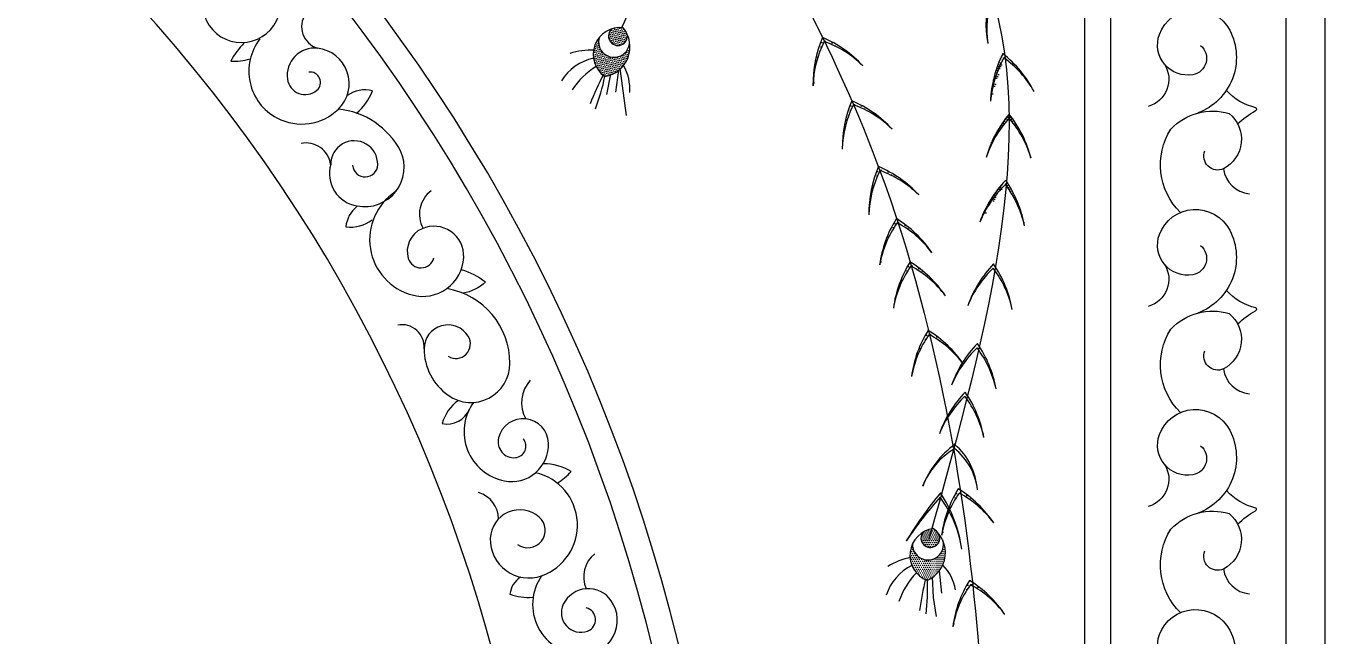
# Model space of a CAD drawing. Extents: x -66030 to 95157, y -13132 to 45879.
# Drawn here: x -37842 to -36842, y 40413 to 40883 of the extents above; entities that cross this region are included whole.
import ezdxf

# ---------------------------------------------------------------- set-up
doc = ezdxf.new("R2010")
doc.units = 0
doc.header["$LTSCALE"] = 100
doc.header["$MEASUREMENT"] = 0
for name, color, linetype in [('3', 11, 'CONTINUOUS'), ('4', 121, 'CONTINUOUS'), ('7', 105, 'CONTINUOUS')]:
    doc.layers.add(name, color=color, linetype=linetype)
pattern_1 = [(180, (-22481.9706, 35938.0947), (-0.75, 1.5), [0, -1.5])]

msp = doc.modelspace()

# ---------------------------------------------------------------- hatches: boundary and pattern name
at = {"layer": '3'}
h = msp.add_hatch(dxfattribs=at)
h.set_pattern_fill('DOTS', color=256, scale=24, angle=13.9802, style=0)
h.set_pattern_definition([(166.0198463, (46084.135, 38815.968), (-0.365405918, 1.63675854), [0, -1.5])])
h.paths.add_polyline_path([(-37379.3, 40877.1, 0.064157), (-37382.4, 40882.1, 0.102962), (-37390.8, 40881.4, 1.79746)])
h = msp.add_hatch(dxfattribs=at)
h.set_pattern_fill('DOTS', color=256, scale=24, angle=13.9802, style=0)
h.set_pattern_definition([(166.019846, (-24256.2746, 32916.9177), (-0.36540592, 1.63675854), [0, -1.5])])
h.paths.add_polyline_path([(-37400.7, 40874.8, 0.442066), (-37396.6, 40844.4, 0.417376), (-37377.5, 40871.6, -1.188503)])
h = msp.add_hatch(dxfattribs=at)
h.set_pattern_fill('DOTS', color=256, scale=48, angle=-20.2022, style=0)
h.set_pattern_definition([(200.20222, (-21527.277, 41230.4153), (-2.44372316, 2.29743707), [0, -3])])
edge = h.paths.add_edge_path()
edge.add_arc((-37146.1, 40838.8), 90.2, 516.7139, 540.9336, ccw=False)
edge.add_spline(control_points=[(-37228.9, 40874.5), (-37228.6, 40873.7), (-37228.2, 40872.7), (-37227.9, 40871.7), (-37227.8, 40871.5)], knot_values=[224.43143, 224.43143, 224.43143, 224.43143, 227.749414, 228.726284, 228.726284, 228.726284, 228.726284], degree=3, periodic=0)
edge.add_arc((-37156.1, 40835.5), 80.1, 513.3642, 538.681)
edge = h.paths.add_edge_path()
edge.add_spline(control_points=[(-37227.8, 40871.5), (-37227.9, 40871.7), (-37228.2, 40872.7), (-37228.6, 40873.7), (-37228.9, 40874.5)], knot_values=[224.43143, 224.43143, 224.43143, 224.43143, 225.4083, 228.726284, 228.726284, 228.726284, 228.726284], degree=3, periodic=0)
edge.add_arc((-37264.1, 40791.5), 90.2, 402.8136, 427.0333, ccw=False)
edge.add_arc((-37253.5, 40797.4), 78.4, 404.9285, 430.8635)
h = msp.add_hatch(dxfattribs=at)
h.set_pattern_fill('DOTS', color=256, scale=24, style=0)
h.set_pattern_definition(pattern_1)
edge = h.paths.add_edge_path()
edge.add_arc((-37148.9, 40757.4), 84.1, 376.7882, 400.8045)
edge.add_spline(control_points=[(-37085.3, 40812.3), (-37085.3, 40813.4), (-37085.3, 40814.4), (-37085.3, 40815.5)], knot_values=[710.352676, 710.352676, 710.352676, 710.352676, 714.52187, 714.52187, 714.52187, 714.52187], degree=3, periodic=0)
edge.add_arc((-37016, 40757.8), 90.2, 500.1464, 500.2397, ccw=False)
edge.add_arc((-37155.9, 40759.5), 90.2, 374.2412, 398.4608, ccw=False)
edge = h.paths.add_edge_path()
edge.add_arc((-37016, 40757.8), 90.2, 500.2397, 524.3661, ccw=False)
edge.add_spline(control_points=[(-37085.3, 40815.5), (-37085.3, 40814.4), (-37085.3, 40813.4), (-37085.3, 40812.3)], knot_values=[710.352676, 710.352676, 710.352676, 710.352676, 714.52187, 714.52187, 714.52187, 714.52187], degree=3, periodic=0)
edge.add_arc((-37023.2, 40756), 83.8, 497.7855, 521.8372)
edge = h.paths.add_edge_path()
edge.add_arc((-37155.4, 40710.9), 84.1, 372.824, 396.0819)
edge.add_spline(control_points=[(-37087.5, 40760.4), (-37087.4, 40761.5), (-37087.3, 40762.5), (-37087.2, 40763.6)], knot_values=[776.898346, 776.898346, 776.898346, 776.898346, 780.878255, 780.878255, 780.878255, 780.878255], degree=3, periodic=0)
edge.add_arc((-37162.2, 40713.5), 90.2, 370.277, 393.754, ccw=False)
edge = h.paths.add_edge_path()
edge.add_arc((-37162.2, 40713.5), 90.2, 393.754, 394.4967, ccw=False)
edge.add_spline(control_points=[(-37087.2, 40763.6), (-37087.3, 40762.5), (-37087.4, 40761.5), (-37087.5, 40760.4)], knot_values=[776.898346, 776.898346, 776.898346, 776.898346, 780.878255, 780.878255, 780.878255, 780.878255], degree=3, periodic=0)
edge.add_arc((-37155.4, 40710.9), 84.1, 396.0819, 396.8199)
edge.add_arc((-37030.1, 40700.8), 83.8, 493.8019, 517.8731)
edge.add_arc((-37022.8, 40702.1), 90.2, 496.1822, 520.4019, ccw=False)
edge = h.paths.add_edge_path()
edge.add_arc((-37009.5, 40821.6), 90.2, 513.3053, 537.525, ccw=False)
edge.add_arc((-37146.1, 40791.4), 90.2, 410.4516, 411.6198, ccw=False)
edge.add_spline(control_points=[(-37088.7, 40861), (-37088.5, 40860), (-37088.4, 40859.1), (-37088.3, 40858.1)], knot_values=[649.396242, 649.396242, 649.396242, 649.396242, 653.302156, 653.302156, 653.302156, 653.302156], degree=3, periodic=0)
edge.add_arc((-37138.9, 40791), 84.1, 413.0215, 413.943)
edge.add_arc((-37016.1, 40818.2), 83.8, 510.925, 534.9962)
h = msp.add_hatch(dxfattribs=at)
h.set_pattern_fill('DOTS', color=256, scale=48, angle=-20.2022, style=0)
h.set_pattern_definition([(200.20222, (-21504.7154, 41181.6857), (-2.44372316, 2.29743707), [0, -3])])
edge = h.paths.add_edge_path()
edge.add_arc((-37123.5, 40790.1), 90.2, 516.7139, 540.9336, ccw=False)
edge.add_spline(control_points=[(-37206.4, 40825.8), (-37206.1, 40825), (-37205.7, 40824), (-37205.3, 40823), (-37205.2, 40822.7)], knot_values=[224.43143, 224.43143, 224.43143, 224.43143, 227.749414, 228.726284, 228.726284, 228.726284, 228.726284], degree=3, periodic=0)
edge.add_arc((-37133.6, 40786.8), 80.1, 513.3642, 538.681)
edge = h.paths.add_edge_path()
edge.add_spline(control_points=[(-37205.2, 40822.7), (-37205.3, 40823), (-37205.7, 40824), (-37206.1, 40825), (-37206.4, 40825.8)], knot_values=[224.43143, 224.43143, 224.43143, 224.43143, 225.4083, 228.726284, 228.726284, 228.726284, 228.726284], degree=3, periodic=0)
edge.add_arc((-37241.5, 40742.7), 90.2, 402.8136, 427.0333, ccw=False)
edge.add_arc((-37230.9, 40748.6), 78.4, 404.9285, 430.8635)
h = msp.add_hatch(dxfattribs=at)
h.set_pattern_fill('DOTS', color=256, scale=48, angle=-20.2022, style=0)
h.set_pattern_definition([(200.20222, (-21484.2045, 41130.9232), (-2.44372316, 2.29743707), [0, -3])])
edge = h.paths.add_edge_path()
edge.add_arc((-37103, 40739.4), 90.2, 516.7139, 540.9336, ccw=False)
edge.add_spline(control_points=[(-37185.8, 40775), (-37185.5, 40774.2), (-37185.2, 40773.2), (-37184.8, 40772.2), (-37184.7, 40772)], knot_values=[224.43143, 224.43143, 224.43143, 224.43143, 227.749414, 228.726284, 228.726284, 228.726284, 228.726284], degree=3, periodic=0)
edge.add_arc((-37113.1, 40736), 80.1, 513.3642, 538.681)
edge = h.paths.add_edge_path()
edge.add_spline(control_points=[(-37184.7, 40772), (-37184.8, 40772.2), (-37185.2, 40773.2), (-37185.5, 40774.2), (-37185.8, 40775)], knot_values=[224.43143, 224.43143, 224.43143, 224.43143, 225.4083, 228.726284, 228.726284, 228.726284, 228.726284], degree=3, periodic=0)
edge.add_arc((-37221, 40692), 90.2, 402.8136, 427.0333, ccw=False)
edge.add_arc((-37210.4, 40697.9), 78.4, 404.9285, 430.8635)
h = msp.add_hatch(dxfattribs=at)
h.set_pattern_fill('DOTS', color=256, scale=48, angle=-11.5244, style=0)
h.set_pattern_definition([(191.524433, (-21596.5115, 38717.8064), (-2.06911675, 2.6398401), [0, -3])])
edge = h.paths.add_edge_path()
edge.add_arc((-37095.6, 40687.2), 90.2, 508.0361, 532.2558, ccw=False)
edge.add_spline(control_points=[(-37172.1, 40735), (-37171.9, 40734.2), (-37171.7, 40733.1), (-37171.5, 40732.1), (-37171.4, 40731.8)], knot_values=[224.43143, 224.43143, 224.43143, 224.43143, 227.749414, 228.726284, 228.726284, 228.726284, 228.726284], degree=3, periodic=0)
edge.add_arc((-37106, 40685.5), 80.1, 504.6865, 530.0032)
edge = h.paths.add_edge_path()
edge.add_spline(control_points=[(-37171.4, 40731.8), (-37171.5, 40732.1), (-37171.7, 40733.1), (-37171.9, 40734.2), (-37172.1, 40735)], knot_values=[224.43143, 224.43143, 224.43143, 224.43143, 225.4083, 228.726284, 228.726284, 228.726284, 228.726284], degree=3, periodic=0)
edge.add_arc((-37219.4, 40658.2), 90.2, 394.1358, 418.3555, ccw=False)
edge.add_arc((-37208, 40662.4), 78.4, 396.2507, 422.1858)
h = msp.add_hatch(dxfattribs=at)
h.set_pattern_fill('DOTS', color=256, scale=48, angle=-11.5244, style=0)
h.set_pattern_definition([(191.524433, (-21585.9703, 38684.4616), (-2.06911675, 2.6398401), [0, -3])])
edge = h.paths.add_edge_path()
edge.add_arc((-37085, 40653.9), 90.2, 508.0361, 532.2558, ccw=False)
edge.add_spline(control_points=[(-37161.6, 40701.6), (-37161.4, 40700.8), (-37161.2, 40699.8), (-37160.9, 40698.7), (-37160.9, 40698.5)], knot_values=[224.43143, 224.43143, 224.43143, 224.43143, 227.749414, 228.726284, 228.726284, 228.726284, 228.726284], degree=3, periodic=0)
edge.add_arc((-37095.5, 40652.1), 80.1, 504.6865, 530.0032)
edge = h.paths.add_edge_path()
edge.add_spline(control_points=[(-37160.9, 40698.5), (-37160.9, 40698.7), (-37161.2, 40699.8), (-37161.4, 40700.8), (-37161.6, 40701.6)], knot_values=[224.43143, 224.43143, 224.43143, 224.43143, 225.4083, 228.726284, 228.726284, 228.726284, 228.726284], degree=3, periodic=0)
edge.add_arc((-37208.9, 40624.9), 90.2, 394.1358, 418.3555, ccw=False)
edge.add_arc((-37197.5, 40629.1), 78.4, 396.2507, 422.1858)
h = msp.add_hatch(dxfattribs=at)
h.set_pattern_fill('DOTS', color=256, scale=48, angle=-11.5244, style=0)
h.set_pattern_definition([(191.524433, (-21571.9758, 38631.7262), (-2.06911675, 2.6398401), [0, -3])])
edge = h.paths.add_edge_path()
edge.add_arc((-37071.1, 40601.2), 90.2, 508.0361, 532.2558, ccw=False)
edge.add_spline(control_points=[(-37147.6, 40648.9), (-37147.4, 40648.1), (-37147.2, 40647), (-37146.9, 40646), (-37146.9, 40645.7)], knot_values=[224.43143, 224.43143, 224.43143, 224.43143, 227.749414, 228.726284, 228.726284, 228.726284, 228.726284], degree=3, periodic=0)
edge.add_arc((-37081.5, 40599.4), 80.1, 504.6865, 530.0032)
edge = h.paths.add_edge_path()
edge.add_spline(control_points=[(-37146.9, 40645.7), (-37146.9, 40646), (-37147.2, 40647), (-37147.4, 40648.1), (-37147.6, 40648.9)], knot_values=[224.43143, 224.43143, 224.43143, 224.43143, 225.4083, 228.726284, 228.726284, 228.726284, 228.726284], degree=3, periodic=0)
edge.add_arc((-37194.9, 40572.1), 90.2, 394.1358, 418.3555, ccw=False)
edge.add_arc((-37183.5, 40576.4), 78.4, 396.2507, 422.1858)
h = msp.add_hatch(dxfattribs=at)
h.set_pattern_fill('DOTS', color=256, scale=48, angle=-11.5244, style=0)
h.set_pattern_definition([(191.524433, (-21548.8266, 38509.6096), (-2.06911675, 2.6398401), [0, -3])])
edge = h.paths.add_edge_path()
edge.add_arc((-37047.9, 40479), 90.2, 508.0361, 532.2558, ccw=False)
edge.add_spline(control_points=[(-37124.4, 40526.8), (-37124.2, 40526), (-37124, 40524.9), (-37123.8, 40523.9), (-37123.7, 40523.6)], knot_values=[224.43143, 224.43143, 224.43143, 224.43143, 227.749414, 228.726284, 228.726284, 228.726284, 228.726284], degree=3, periodic=0)
edge.add_arc((-37058.3, 40477.3), 80.1, 504.6865, 530.0032)
edge = h.paths.add_edge_path()
edge.add_spline(control_points=[(-37123.7, 40523.6), (-37123.8, 40523.9), (-37124, 40524.9), (-37124.2, 40526), (-37124.4, 40526.8)], knot_values=[224.43143, 224.43143, 224.43143, 224.43143, 225.4083, 228.726284, 228.726284, 228.726284, 228.726284], degree=3, periodic=0)
edge.add_arc((-37171.7, 40450), 90.2, 394.1358, 418.3555, ccw=False)
edge.add_arc((-37160.3, 40454.2), 78.4, 396.2507, 422.1858)
h = msp.add_hatch(dxfattribs=at)
h.set_pattern_fill('DOTS', color=256, scale=24, style=0)
h.set_pattern_definition([(180, (46084.135, 38815.968), (-0.75, 1.5), [0, -1.5])])
h.paths.add_polyline_path([(-37139.3, 40492.1, 0.064157), (-37143.6, 40496.3, 0.102962), (-37151.6, 40493.5, 1.79746)])
h = msp.add_hatch(dxfattribs=at)
h.set_pattern_fill('DOTS', color=256, scale=24, style=0)
h.set_pattern_definition(pattern_1)
h.paths.add_polyline_path([(-37159.6, 40484.8, 0.442066), (-37148.2, 40456.3, 0.417376), (-37136.3, 40487.2, -1.188503)])
h = msp.add_hatch(dxfattribs=at)
h.set_pattern_fill('DOTS', color=256, scale=48, angle=-11.5244, style=0)
h.set_pattern_definition([(191.524433, (-21540.2163, 38439.0267), (-2.06911675, 2.6398401), [0, -3])])
edge = h.paths.add_edge_path()
edge.add_arc((-37039.3, 40408.5), 90.2, 508.0361, 532.2558, ccw=False)
edge.add_spline(control_points=[(-37115.8, 40456.2), (-37115.6, 40455.4), (-37115.4, 40454.3), (-37115.2, 40453.3), (-37115.1, 40453)], knot_values=[224.43143, 224.43143, 224.43143, 224.43143, 227.749414, 228.726284, 228.726284, 228.726284, 228.726284], degree=3, periodic=0)
edge.add_arc((-37049.7, 40406.7), 80.1, 504.6865, 530.0032)
edge = h.paths.add_edge_path()
edge.add_spline(control_points=[(-37115.1, 40453), (-37115.2, 40453.3), (-37115.4, 40454.3), (-37115.6, 40455.4), (-37115.8, 40456.2)], knot_values=[224.43143, 224.43143, 224.43143, 224.43143, 225.4083, 228.726284, 228.726284, 228.726284, 228.726284], degree=3, periodic=0)
edge.add_arc((-37163.1, 40379.4), 90.2, 394.1358, 418.3555, ccw=False)
edge.add_arc((-37151.7, 40383.7), 78.4, 396.2507, 422.1858)

# ---------------------------------------------------------------- linework, layer by layer
at = {"layer": '3', "linetype": 'ByBlock'}
for p, q in [((-37007, 39815.3), (-37007, 41715.3)), ((-36872, 39315.3), (-36872, 41715.3))]:
    msp.add_line(p, q, dxfattribs=at)
at = {"layer": '3'}
for p, q in [((-37386.1, 40849.4), (-37388.3, 40832.4)), ((-37385, 40850.6), (-37380.2, 40814.4)), ((-37392.3, 40846.3), (-37395.3, 40830.6)), ((-37144.5, 40459.1), (-37143.7, 40443.2)), ((-37139.2, 40463.6), (-37137.3, 40446.6)), ((-37143.7, 40443.2), (-37141.4, 40428.6))]:
    msp.add_line(p, q, dxfattribs=at)
at = {"layer": '3', "linetype": 'ByBlock'}
for points in [[(-37680.7, 40894.1, 0.896279), (-37687.3, 40913.1, 0.554327), (-37703.2, 40887.4, 0.623138), (-37649.3, 40887.5, 0.727874), (-37700, 40936.4)], [(-36937.8, 40868.3, -0.640234), (-36943.8, 40845.9, -0.57945), (-36969.5, 40876.9, -0.650063), (-36915.4, 40880.2, -0.450658), (-36940, 40816.4)], [(-37674.4, 40870.2, 0.078903), (-37684.5, 40856.4, 0.091212), (-37669.8, 40858.1)], [(-37662.1, 40873.4, 0.466381), (-37649, 40812.6, 0.324863), (-37601.7, 40819.4, 0.634826), (-37617.8, 40866.3, 0.487333), (-37640.9, 40842.5, 0.593657), (-37618.2, 40833.9, 0.742426), (-37624.4, 40847.9)], [(-36965.6, 40853.9, -0.499383), (-36978.1, 40821.5)], [(-37587.8, 40816.3, 0.136134), (-37575.5, 40833.4, 0.2206), (-37594.9, 40829.9)], [(-36909.3, 40808, -0.063562), (-36895.5, 40818.2, 0.662483), (-36895.2, 40820.4, -0.150211), (-36918, 40833.7)], [(-37590.7, 40776.1, 0.958155), (-37571.4, 40776.6, 1.011981), (-37607.6, 40776.7, 0.450726), (-37587.2, 40744.8, 0.609944), (-37553.8, 40787.2, 0.25043), (-37601.7, 40819.4)], [(-36953.3, 40739.7, -0.352919), (-36960.7, 40804, -0.28373), (-36915.8, 40816, -0.538728), (-36920.2, 40773.4, -0.684593), (-36934.5, 40787.2)], [(-37557.6, 40755.8, 0.64843), (-37544.9, 40676.2, 0.476479), (-37505.2, 40705, 0.558754), (-37537.3, 40727.2, 0.378906), (-37547.9, 40704.4, 0.75448), (-37528.2, 40704.7)], [(-37587.4, 40744.3, 0.206746), (-37595.9, 40728.6, 0.191512), (-37575.7, 40734.2)], [(-36937.8, 40714.2, -0.640234), (-36943.8, 40691.8, -0.57945), (-36969.5, 40722.8, -0.650063), (-36915.4, 40726.1, -0.450658), (-36940, 40662.3)], [(-36965.6, 40699.8, -0.499383), (-36978.1, 40667.4)], [(-37507.1, 40695.9, -0.088101), (-37488.5, 40686.3, -0.161251), (-37505.7, 40677.6)], [(-37517.2, 40629, 0.79212), (-37501.7, 40644.4, 0.755707), (-37535.7, 40634.9, 0.24473), (-37517.1, 40598.9, 0.607578), (-37469.6, 40623.5, 0.366202), (-37518.2, 40681.1)], [(-36909.3, 40653.9, -0.063562), (-36895.5, 40664.1, 0.662483), (-36895.2, 40666.3, -0.150211), (-36918, 40679.6)], [(-36953.3, 40585.6, -0.352919), (-36960.7, 40649.9, -0.28373), (-36915.8, 40661.9, -0.538728), (-36920.2, 40619.3, -0.684593), (-36934.5, 40633.1)], [(-37509.3, 40595, 0.169619), (-37521.8, 40577.2, 0.364785), (-37500.8, 40588.3)], [(-37497.6, 40593.5, 0.548225), (-37473.8, 40533, 0.483061), (-37439.9, 40562, 0.868265), (-37478.4, 40566.1, 0.517536), (-37465.4, 40550.9, 0.602681), (-37459.3, 40565.5)], [(-36937.8, 40560.1, -0.640234), (-36943.8, 40537.7, -0.57945), (-36969.5, 40568.7, -0.650063), (-36915.4, 40572, -0.450658), (-36940, 40508.1)], [(-37463.8, 40484.1, 0.9596), (-37447, 40505.1, 0.63213), (-37484.7, 40488.7, 0.528681), (-37445.2, 40459.9, 0.75045), (-37449.8, 40539.3)], [(-37433.1, 40531.2, 0.059846), (-37422.4, 40540.2, 0.143764), (-37443.9, 40546.1)], [(-36965.6, 40545.7, -0.499383), (-36978.1, 40513.3)], [(-36909.3, 40499.7, -0.063562), (-36895.5, 40510, 0.662483), (-36895.2, 40512.1, -0.150211), (-36918, 40525.5)], [(-36953.3, 40431.5, -0.352919), (-36960.7, 40495.8, -0.28373), (-36915.8, 40507.8, -0.538728), (-36920.2, 40465.1, -0.684593), (-36934.5, 40479)], [(-37461.5, 40458.7, 0.235821), (-37469.6, 40445.7, 0.10898), (-37452.2, 40443.4)], [(-37445.2, 40459.9, 0.604072), (-37413.7, 40399.1, 0.606186), (-37391.6, 40440.7, 0.575446), (-37428.5, 40437.9, 0.675294), (-37409.8, 40417.3, 0.742351), (-37410.9, 40435.2)], [(-36937.8, 40406, -0.640234), (-36943.8, 40383.6, -0.57945), (-36969.5, 40414.6, -0.650063), (-36915.4, 40417.9, -0.450658), (-36940, 40354)]]:
    msp.add_lwpolyline(points, format="xyb", dxfattribs=at)
for centre, radius, start, end in [((-38642, 40091), 1320, 347.9452, 192.0548), ((-37612.6, 40882.9), 17.4, 146.1747, 252.6562), ((-37626.6, 40774.2), 19.1, 7.5203, 101.5794), ((-36898.3, 40776.2), 22.1, 187.4152, 265.1222), ((-37516.8, 40738.4), 22.5, 126.3945, 208.8788), ((-37552.8, 40636.1), 17.2, 355.7815, 100.8456), ((-36898.3, 40622.1), 22.1, 187.4152, 265.1222), ((-37434.8, 40593.2), 25.8, 137.838, 208.8486), ((-37499.7, 40503.4), 21.4, 0.8944, 73.747), ((-37390, 40459.2), 22.8, 129.0088, 203.9293), ((-36898.3, 40468), 22.1, 187.4152, 265.1222)]:
    msp.add_arc(centre, radius, start, end, dxfattribs=at)
at = {"layer": '3'}
for centre, radius, start, end in [((-37012.9, 40885.9), 90.2, 165.9448, 190.1645), ((-37018.6, 40881.1), 83.8, 163.5644, 187.6356), ((-37389.4, 40871.2), 11.9, 162.2039, 1.8955), ((-37146.1, 40838.8), 90.2, 156.7139, 180.9336), ((-37156.1, 40835.5), 80.1, 153.3642, 178.681), ((-37264.1, 40791.5), 90.2, 42.8136, 67.0333), ((-37253.5, 40797.4), 78.4, 44.9285, 70.8635), ((-37396.9, 40820.5), 39, 102.432, 148.0266), ((-37406.6, 40807), 57.8, 88.077, 106.9937), ((-37009.5, 40821.6), 90.2, 153.3053, 177.525), ((-37016.1, 40818.2), 83.8, 150.925, 174.9962), ((-37146.1, 40791.4), 90.2, 27.4001, 51.6198), ((-37138.9, 40791), 84.1, 29.9471, 53.943), ((-37375.4, 40805.1), 54.6, 120.5822, 147.8941), ((-37414.2, 40834.9), 36.9, 355.6077, 29.4649), ((-37117.3, 40704.4), 314.1, 153.1871, 157.7193), ((-37554.6, 40877), 161.4, 339.1732, 348.3746), ((-37123.5, 40790.1), 90.2, 156.7139, 180.9336), ((-37133.6, 40786.8), 80.1, 153.3642, 178.681), ((-37241.5, 40742.7), 90.2, 42.8136, 67.0333), ((-37230.9, 40748.6), 78.4, 44.9285, 70.8635), ((-37016, 40757.8), 90.2, 140.1464, 164.3661), ((-37023.2, 40756), 83.8, 137.766, 161.8372), ((-37155.9, 40759.5), 90.2, 14.2412, 38.4608), ((-37148.9, 40757.4), 84.1, 16.7882, 40.784), ((-37103, 40739.4), 90.2, 156.7139, 180.9336), ((-37113.1, 40736), 80.1, 153.3642, 178.681), ((-37221, 40692), 90.2, 42.8136, 67.0333), ((-37210.4, 40697.9), 78.4, 44.9285, 70.8635), ((-37022.8, 40702.1), 90.2, 136.1822, 160.4019), ((-37030.1, 40700.8), 83.8, 133.8019, 157.8731), ((-37155.4, 40710.9), 84.1, 12.824, 36.8199), ((-37162.2, 40713.5), 90.2, 10.277, 34.4967), ((-37095.6, 40687.2), 90.2, 148.0361, 172.2558), ((-37106, 40685.5), 80.1, 144.6865, 170.0032), ((-37219.4, 40658.2), 90.2, 34.1358, 58.3555), ((-37208, 40662.4), 78.4, 36.2507, 62.1858), ((-37085, 40653.9), 90.2, 148.0361, 172.2558), ((-37095.5, 40652.1), 80.1, 144.6865, 170.0032), ((-37208.9, 40624.9), 90.2, 34.1358, 58.3555), ((-37197.5, 40629.1), 78.4, 36.2507, 62.1858), ((-37032.1, 40637.7), 90.2, 136.1822, 160.4019), ((-37171.6, 40649), 90.2, 10.277, 34.4967), ((-37039.5, 40636.4), 83.8, 133.8019, 157.8731), ((-37164.8, 40646.5), 84.1, 12.824, 36.8199), ((-37071.1, 40601.2), 90.2, 148.0361, 172.2558), ((-37194.9, 40572.1), 90.2, 34.1358, 58.3555), ((-37081.5, 40599.4), 80.1, 144.6865, 170.0032), ((-37183.5, 40576.4), 78.4, 36.2507, 62.1858), ((-37044.6, 40576.4), 90.2, 136.1822, 160.4019), ((-37184, 40587.7), 90.2, 10.277, 34.4967), ((-37051.9, 40575.1), 83.8, 133.8019, 157.8731), ((-37177.3, 40585.2), 84.1, 12.824, 36.8199), ((-37054, 40539), 90.2, 136.1822, 160.4019), ((-37193.4, 40550.3), 90.2, 10.277, 34.4967), ((-37061.3, 40537.7), 83.8, 133.8019, 157.8731), ((-37186.6, 40547.8), 84.1, 12.824, 36.8199), ((-37083.5, 40502.1), 73.4, 126.426, 158.6396), ((-37159.9, 40522.9), 50.3, 3.7402, 49.3113), ((-37097.2, 40507.5), 58.6, 120.9391, 158.7484), ((-37157.3, 40520.3), 48.1, 7.0672, 51.3399), ((-36892.4, 40321.3), 318.4, 140.5248, 148.7049), ((-36927.5, 40330.8), 283.6, 138.0438, 146.6659), ((-37212.3, 40466.1), 91.8, 8.9543, 36.315), ((-37224.3, 40466.2), 103.6, 7.8534, 33.7125), ((-37047.9, 40479), 90.2, 148.0361, 172.2558), ((-37058.3, 40477.3), 80.1, 144.6865, 170.0032), ((-37171.7, 40450), 90.2, 34.1358, 58.3555), ((-37160.3, 40454.2), 78.4, 36.2507, 62.1858), ((-37147.7, 40484), 11.9, 176.184, 15.8757), ((-37148.9, 40417.6), 57.8, 102.0571, 120.9739), ((-37142.8, 40432.9), 39, 116.4121, 162.0067), ((-37118.2, 40423.2), 54.6, 134.5623, 161.8742), ((-37163, 40442.8), 36.9, 9.5878, 43.445), ((-36843.4, 40387.8), 314.1, 167.1672, 171.6995), ((-37309.4, 40449.7), 161.4, 353.1534, 2.3548), ((-37039.3, 40408.5), 90.2, 148.0361, 172.2558), ((-37049.7, 40406.7), 80.1, 144.6865, 170.0032), ((-37163.1, 40379.4), 90.2, 34.1358, 58.3555), ((-37151.7, 40383.7), 78.4, 36.2507, 62.1858)]:
    msp.add_arc(centre, radius, start, end, dxfattribs=at)
at = {"layer": '4'}
msp.add_line((-36842, 39315.3), (-36842, 41715.3), dxfattribs=at)
msp.add_arc((-38642, 40091), 1200, 346.7187, 193.2813, dxfattribs=at)
at = {"layer": '7'}
msp.add_line((-37027, 39815.3), (-37027, 41715.3), dxfattribs=at)
for centre, radius, start, end in [((-38642, 40091), 1340, 348.1278, 191.8722), ((-37384.8, 40861.5), 20.7, 83.3153, 235.5007), ((-37400.5, 40867.4), 23.3, 279.6997, 39.1164), ((-37386.4, 40875.6), 7.26, 127.6886, 11.3328), ((-37140.9, 40475.7), 20.7, 97.2955, 249.4808), ((-37145.9, 40489), 7.26, 141.6688, 25.3129), ((-37157.6, 40477.7), 23.3, 293.6798, 53.0965)]:
    msp.add_arc(centre, radius, start, end, dxfattribs=at)
msp.add_spline([(-37440.4, 41214.4), (-37108.4, 40935.1), (-37146.9, 40488.6)], degree=3, dxfattribs=at)
for points, knots in [([(-37353.1, 41088.6), (-37345.4, 41067.2), (-37330.3, 40999.3), (-37362, 40929.5), (-37383.6, 40882)], [141.574007, 141.574007, 141.574007, 141.574007, 227.749414, 413.152296, 413.152296, 413.152296, 413.152296]), ([(-37344.7, 41073.5), (-37282.4, 40978.2), (-37084.7, 40637.6), (-37101.2, 40228.5), (-37104.3, 40144.1)], [214.686445, 214.686445, 214.686445, 214.686445, 619.927513, 1692.544429, 1692.544429, 1692.544429, 1692.544429])]:
    msp.add_open_spline(points, degree=3, knots=knots, dxfattribs=at)

doc.saveas('drawing.dxf')
